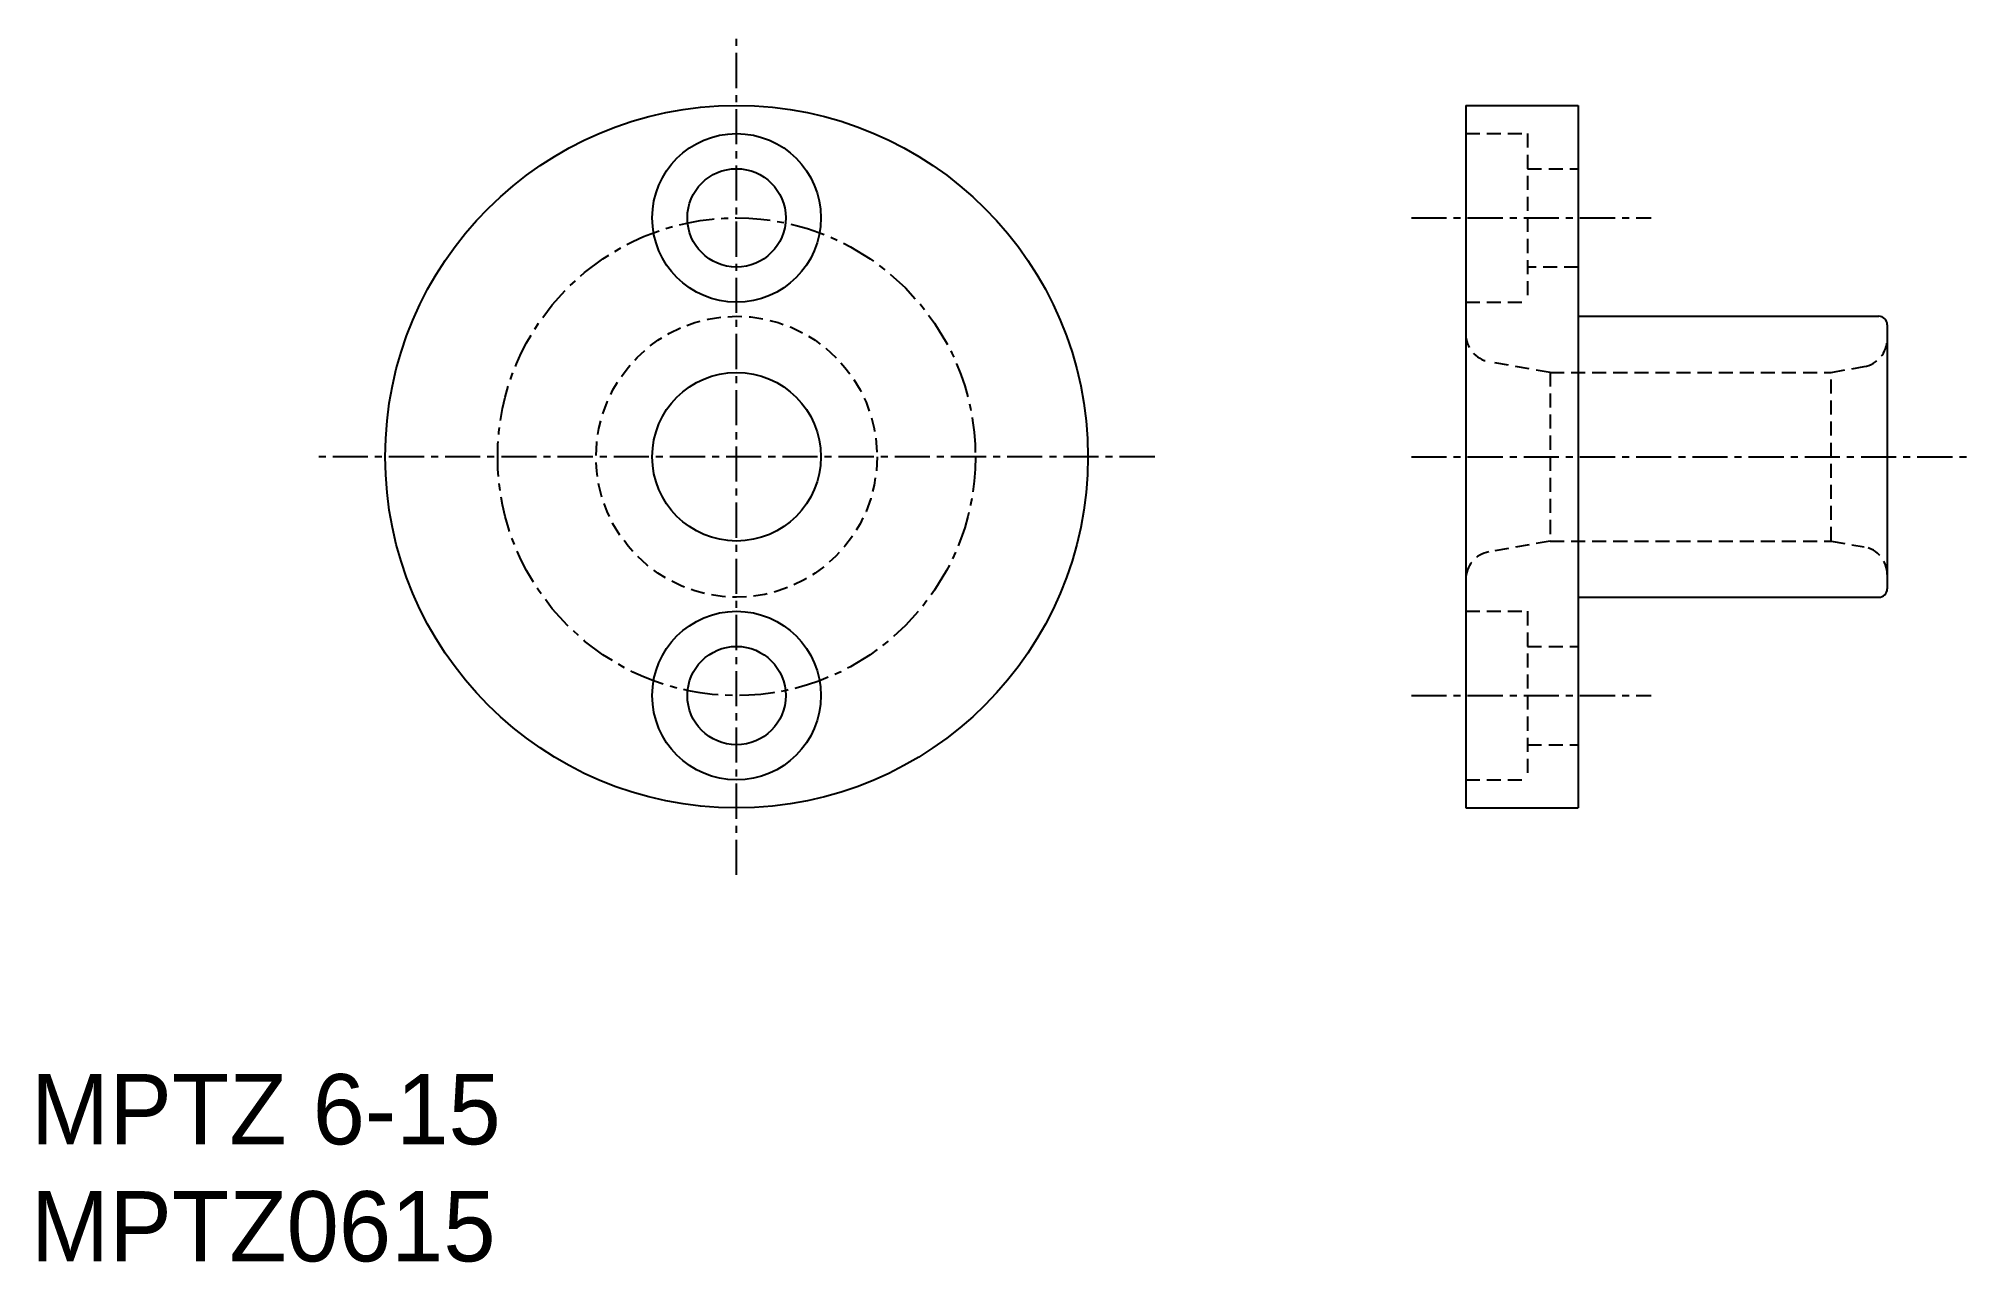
# Model space of a CAD drawing. Extents: x 27.1 to 95.8, y 47.4 to 90.9.
import ezdxf

# ---------------------------------------------------------------- set-up
doc = ezdxf.new("R2010")
doc.units = 0
doc.linetypes.add('CENTER', pattern=[2, 1.25, -0.25, 0.25, -0.25])
doc.linetypes.add('DASHED', pattern=[0.75, 0.5, -0.25])
doc.layers.get('0').update_dxf_attribs({"linetype": 'CONTINUOUS'})
doc.layers.add('CENTER', color=1, linetype='CENTER')

msp = doc.modelspace()

# ---------------------------------------------------------------- linework, layer by layer
at = {"color": 7, "linetype": 'CONTINUOUS'}
for p, q in [((77.904, 88.535), (77.904, 63.535)), ((77.904, 88.535), (80.104, 88.535)), ((80.104, 88.535), (81.904, 88.535)), ((81.904, 88.535), (81.904, 81.035)), ((81.904, 81.035), (81.904, 71.035)), ((81.904, 81.035), (92.604, 81.035)), ((92.904, 80.735), (92.904, 71.335)), ((81.904, 71.035), (81.904, 63.535)), ((81.904, 71.035), (92.604, 71.035)), ((77.904, 63.535), (80.104, 63.535)), ((80.104, 63.535), (81.904, 63.535))]:
    msp.add_line(p, q, dxfattribs=at)
at = {"color": 3, "linetype": 'DASHED'}
for p, q in [((77.904, 87.535), (80.104, 87.535)), ((80.104, 87.535), (80.104, 81.535)), ((80.104, 86.285), (81.904, 86.285)), ((81.904, 82.785), (80.104, 82.785)), ((77.904, 81.535), (80.104, 81.535)), ((80.904, 79.035), (78.73, 79.418)), ((80.904, 79.035), (90.904, 79.035)), ((80.904, 79.035), (80.904, 73.035)), ((90.904, 79.035), (92.077, 79.242)), ((90.904, 73.035), (90.904, 79.035)), ((80.904, 73.035), (78.73, 72.651)), ((80.904, 73.035), (90.904, 73.035)), ((90.904, 73.035), (92.077, 72.828)), ((77.904, 70.535), (80.104, 70.535)), ((80.104, 70.535), (80.104, 64.535)), ((80.104, 69.285), (81.904, 69.285)), ((80.104, 65.785), (81.904, 65.785)), ((77.904, 64.535), (80.104, 64.535))]:
    msp.add_line(p, q, dxfattribs=at)
at = {"color": 7, "linetype": 'CONTINUOUS'}
for centre, radius in [((51.955, 76.035), 12.5), ((51.955, 84.535), 3), ((51.955, 84.535), 1.75), ((51.955, 76.035), 3), ((51.955, 67.535), 3), ((51.955, 67.535), 1.75)]:
    msp.add_circle(centre, radius, dxfattribs=at)
at = {"color": 3, "linetype": 'DASHED'}
msp.add_circle((51.955, 76.035), 5, dxfattribs=at)
for centre, start, end in [((78.904, 80.403), 180, 260), ((91.904, 80.226), 280, 0), ((91.904, 71.843), 360, 80), ((78.904, 71.667), 100, 180)]:
    msp.add_arc(centre, 1, start, end, dxfattribs=at)
at = {"color": 7, "linetype": 'CONTINUOUS'}
for centre, start, end in [((92.604, 80.735), 0, 90), ((92.604, 71.335), 270, 0)]:
    msp.add_arc(centre, 0.3, start, end, dxfattribs=at)
at = {"layer": 'CENTER', "color": 1, "linetype": 'CENTER'}
for p, q in [((51.955, 61.154), (51.955, 90.915)), ((75.968, 84.535), (84.503, 84.535)), ((66.836, 76.035), (37.075, 76.035)), ((75.968, 76.035), (95.825, 76.035)), ((75.968, 67.535), (84.503, 67.535))]:
    msp.add_line(p, q, dxfattribs=at)
msp.add_circle((51.955, 76.035), 8.5, dxfattribs=at)

# ---------------------------------------------------------------- texts
at = {"color": 7, "linetype": 'CONTINUOUS'}
for s, p in [('MPTZ 6-15', (26.846, 51.566)), ('MPTZ0615', (26.846, 47.399))]:
    msp.add_text(s, height=2.5, dxfattribs=at).set_placement(p)

doc.saveas('drawing.dxf')
